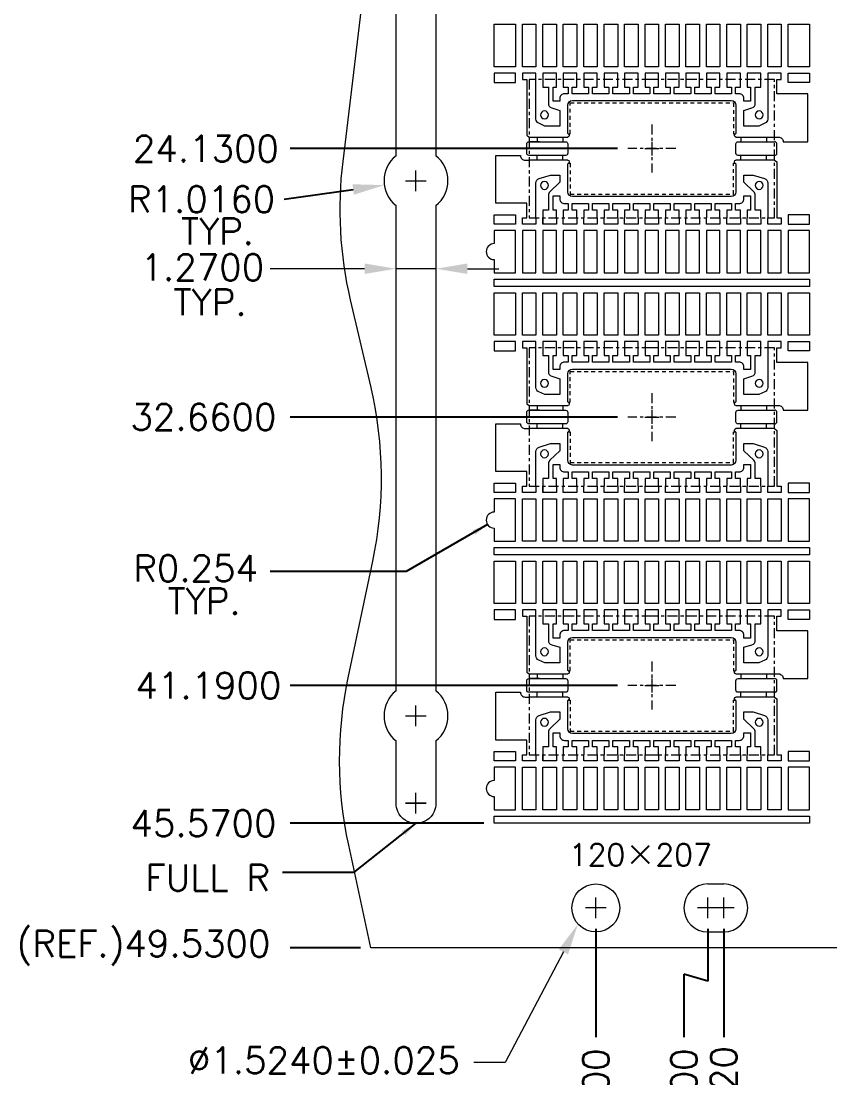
# Model space of a CAD drawing. Extents: x -116 to 0, y -11 to 99.
# Drawn here: x -108.38 to -82.67, y 32.88 to 66.46 of the extents above; entities that cross this region are included whole.
import ezdxf

# ---------------------------------------------------------------- set-up
doc = ezdxf.new("R2010")
doc.units = 0
for name, pattern in [('AM_ISO02W050', [7.5, 6, -1.5]), ('CENTER', [50.8, 31.75, -6.35, 6.35, -6.35]), ('HIDDEN2', [0.1875, 0.125, -0.0625])]:
    doc.linetypes.add(name, pattern=pattern)
doc.layers.get('0').update_dxf_attribs({"lineweight": 15})
for name, color, linetype, lineweight in [('AM_3', 6, 'AM_ISO02W050', 9), ('AM_4', 3, 'Continuous', 5), ('CEN', 1, 'CENTER', 13), ('OUTTER', 7, 'Continuous', 15), ('标注', 3, 'Continuous', 9)]:
    doc.layers.add(name, color=color, linetype=linetype, lineweight=lineweight)
doc.layers.add('DIM', color=3, linetype='Continuous')
doc.styles.add('SIMPLEX', font='SIMPLEX.SHX', dxfattribs={"height": 0.15})
doc.styles.get("Standard").update_dxf_attribs({"font": 'simplex.shx', "height": 0.8333})
doc.dimstyles.new('Copy of Standard', dxfattribs={"dimscale": 0, "dimtxt": 2.5, "dimasz": 2.5, "dimexe": 0.18, "dimexo": 0.0625, "dimgap": 0.09, "dimtad": 0, "dimtih": 1, "dimtoh": 1, "dimdec": 3, "dimlfac": 0.04, "dimzin": 0, "dimdsep": 46, "dimtxsty": 'Standard', "dimcen": 0.09, "dimadec": 0, "dimazin": 0, "dimtfac": 1, "dimtdec": 4, "dimtofl": 0, "dimtmove": 0, "dimatfit": 3, "dimfxl": 1, "dimtolj": 1, "dimtzin": 0, "dimarcsym": 0})
doc.dimstyles.get("Standard").update_dxf_attribs({"dimtxt": 0.8333, "dimasz": 1, "dimexe": 0.06, "dimexo": 0.333, "dimgap": 0.3, "dimtad": 0, "dimtoh": 1, "dimdec": 4, "dimrnd": 0.0005, "dimzin": 0, "dimdsep": 46, "dimtxsty": 'Standard', "dimcen": 0, "dimadec": 0, "dimazin": 0, "dimtfac": 1, "dimtdec": 3, "dimtofl": 0, "dimtmove": 0, "dimatfit": 3, "dimfxl": 1, "dimtolj": 1, "dimtzin": 0, "dimarcsym": 0})

# ---------------------------------------------------------------- blocks, each defined once
blk = doc.blocks.new('*D7')
at = {"layer": 'Defpoints', "color": 0, "lineweight": -3, "transparency": 16777216}
for p in [(2185.835, 1164.239), (2159.337, 1114.709), (2161.904, 1114.709)]:
    blk.add_point(p, dxfattribs=at)
at = {"layer": '标注', "color": 0, "lineweight": -2, "transparency": 16777216}
blk.add_line((2161.571, 1114.709), (2159.337, 1114.709), dxfattribs=at)
at = {"layer": '标注', "color": 0, "lineweight": 9, "transparency": 16777216, "insert": (2154.672, 1114.709), "char_height": 0.8333, "attachment_point": 5}
blk.add_mtext('\\A1;(REF.)49.5300', dxfattribs=at)
blk = doc.blocks.new('*D8')
at = {"layer": 'Defpoints', "color": 0, "lineweight": -3, "transparency": 16777216}
for p in [(2185.835, 1164.239), (2159.337, 1118.669), (2165.822, 1118.669)]:
    blk.add_point(p, dxfattribs=at)
at = {"layer": '标注', "color": 0, "lineweight": -2, "transparency": 16777216}
blk.add_line((2165.489, 1118.669), (2159.337, 1118.669), dxfattribs=at)
at = {"layer": '标注', "color": 0, "lineweight": 9, "transparency": 16777216, "insert": (2156.577, 1118.669), "char_height": 0.8333, "attachment_point": 5}
blk.add_mtext('\\A1;45.5700', dxfattribs=at)
blk = doc.blocks.new('*D9')
at = {"layer": 'Defpoints', "color": 0, "lineweight": -3, "transparency": 16777216}
for p in [(2185.835, 1164.239), (2159.337, 1123.049), (2170.073, 1123.049)]:
    blk.add_point(p, dxfattribs=at)
at = {"layer": '标注', "color": 0, "lineweight": -2, "transparency": 16777216}
blk.add_line((2169.74, 1123.049), (2159.337, 1123.049), dxfattribs=at)
at = {"layer": '标注', "color": 0, "lineweight": 9, "transparency": 16777216, "insert": (2156.735, 1123.049), "char_height": 0.8333, "attachment_point": 5}
blk.add_mtext('\\A1;41.1900', dxfattribs=at)
blk = doc.blocks.new('*D10')
at = {"layer": 'Defpoints', "color": 0, "lineweight": -3, "transparency": 16777216}
for p in [(2185.835, 1164.239), (2159.337, 1131.579), (2170.073, 1131.579)]:
    blk.add_point(p, dxfattribs=at)
at = {"layer": '标注', "color": 0, "lineweight": -2, "transparency": 16777216}
blk.add_line((2169.74, 1131.579), (2159.337, 1131.579), dxfattribs=at)
at = {"layer": '标注', "color": 0, "lineweight": 9, "transparency": 16777216, "insert": (2156.577, 1131.579), "char_height": 0.8333, "attachment_point": 5}
blk.add_mtext('\\A1;32.6600', dxfattribs=at)
blk = doc.blocks.new('*D11')
at = {"layer": 'Defpoints', "color": 0, "lineweight": -3, "transparency": 16777216}
for p in [(2185.835, 1164.239), (2159.337, 1140.109), (2170.073, 1140.109)]:
    blk.add_point(p, dxfattribs=at)
at = {"layer": '标注', "color": 0, "lineweight": -2, "transparency": 16777216}
blk.add_line((2169.74, 1140.109), (2159.337, 1140.109), dxfattribs=at)
at = {"layer": '标注', "color": 0, "lineweight": 9, "transparency": 16777216, "insert": (2156.656, 1140.109), "char_height": 0.8333, "attachment_point": 5}
blk.add_mtext('\\A1;24.1300', dxfattribs=at)
blk = doc.blocks.new('*D36')
at = {"layer": 'Defpoints', "color": 0, "lineweight": -3, "transparency": 16777216}
for p in [(2185.835, 1164.239), (2173.123, 1115.651), (2173.123, 1111.874)]:
    blk.add_point(p, dxfattribs=at)
at = {"layer": '标注', "color": 0, "lineweight": -2, "transparency": 16777216}
blk.add_line((2173.123, 1115.318), (2173.123, 1111.874), dxfattribs=at)
at = {"layer": '标注', "color": 0, "lineweight": 9, "transparency": 16777216, "insert": (2173.123, 1109.272), "char_height": 0.8333, "attachment_point": 5, "rotation": 90}
blk.add_mtext('\\A1;12.7120', dxfattribs=at)
blk = doc.blocks.new('*D37')
at = {"layer": 'Defpoints', "color": 0, "lineweight": -3, "transparency": 16777216}
for p in [(2185.835, 1164.239), (2172.615, 1115.651), (2171.854, 1111.874)]:
    blk.add_point(p, dxfattribs=at)
at = {"layer": '标注', "color": 0, "lineweight": -2, "transparency": 16777216}
for p, q in [((2172.615, 1115.318), (2172.615, 1113.651)), ((2172.615, 1113.651), (2171.854, 1113.874)), ((2171.854, 1113.874), (2171.854, 1111.874))]:
    blk.add_line(p, q, dxfattribs=at)
at = {"layer": '标注', "color": 0, "lineweight": 9, "transparency": 16777216, "insert": (2171.854, 1109.193), "char_height": 0.8333, "attachment_point": 5, "rotation": 90}
blk.add_mtext('\\A1;13.2200', dxfattribs=at)
blk = doc.blocks.new('*D38')
at = {"layer": 'Defpoints', "color": 0, "lineweight": -3, "transparency": 16777216}
for p in [(2185.835, 1164.239), (2169.055, 1115.651), (2169.055, 1111.874)]:
    blk.add_point(p, dxfattribs=at)
at = {"layer": '标注', "color": 0, "lineweight": -2, "transparency": 16777216}
blk.add_line((2169.055, 1115.318), (2169.055, 1111.874), dxfattribs=at)
at = {"layer": '标注', "color": 0, "lineweight": 9, "transparency": 16777216, "insert": (2169.055, 1109.193), "char_height": 0.8333, "attachment_point": 5, "rotation": 90}
blk.add_mtext('\\A1;16.7800', dxfattribs=at)
blk = doc.blocks.new('210X120单元')
at = {"color": 7, "lineweight": 15}
for p, q in [((56.495, -89.15), (56.495, -90.021)), ((61.695, -89), (56.645, -89)), ((61.845, -90.021), (61.845, -89.15)), ((56.495, -90.158), (55.27, -90.158)), ((56.545, -90.108), (56.545, -90.108)), ((61.795, -90.108), (61.795, -90.108)), ((63.07, -90.158), (61.845, -90.158)), ((55.27, -90.893), (55.908, -90.893)), ((55.908, -90.893), (56.495, -90.893)), ((56.545, -90.943), (56.545, -90.943)), ((61.795, -90.943), (61.795, -90.943)), ((61.845, -90.893), (63.07, -90.893)), ((63.07, -90.893), (63.07, -90.893)), ((56.495, -91.03), (56.495, -91.9)), ((61.845, -91.9), (61.845, -91.03)), ((56.645, -92.05), (61.695, -92.05))]:
    blk.add_line(p, q, dxfattribs=at)
for points in [[(55.485, -88.325), (55.485, -89.585, 0.298093), (55.575, -89.722), (55.771, -89.808), (56.245, -89.808), (56.245, -89.313), (55.985, -89.23, -0.327255), (55.88, -89.087), (55.88, -88.57), (55.705, -88.57), (55.705, -88.325)], [(56.135, -88.325), (56.135, -88.57), (56.03, -88.57), (56.03, -89.02), (56.244, -89.02), (56.244, -88.93, -0.414214), (56.394, -88.78), (56.505, -88.78), (56.505, -88.57), (56.355, -88.57), (56.355, -88.325)], [(61.985, -88.325), (61.985, -88.57), (61.835, -88.57), (61.835, -88.78), (61.946, -88.78, -0.414214), (62.096, -88.93), (62.096, -89.02), (62.31, -89.02), (62.31, -88.57), (62.205, -88.57), (62.205, -88.325)], [(62.635, -88.325), (62.635, -88.57), (62.46, -88.57), (62.46, -89.087, -0.327255), (62.355, -89.23), (62.095, -89.313), (62.095, -89.808), (62.569, -89.808), (62.765, -89.722, 0.298093), (62.855, -89.585), (62.855, -88.325)], [(55.27, -90.743), (56.425, -90.743, 0.414214), (56.495, -90.673), (56.495, -90.378, 0.414214), (56.425, -90.308), (55.27, -90.308)], [(63.07, -90.308), (61.915, -90.308, 0.414214), (61.845, -90.378), (61.845, -90.673, 0.414214), (61.915, -90.743), (63.075, -90.743)], [(55.705, -92.725), (55.705, -92.48), (55.88, -92.48), (55.88, -92.009, -0.204962), (55.926, -91.901), (56.245, -91.597), (56.245, -91.367), (55.946, -91.367), (55.59, -91.478, 0.327774), (55.485, -91.621), (55.485, -92.725)], [(62.855, -92.725), (62.855, -91.621, 0.327774), (62.75, -91.478), (62.394, -91.367), (62.095, -91.367), (62.095, -91.597), (62.413, -91.901, -0.204962), (62.46, -92.009), (62.46, -92.48), (62.635, -92.48), (62.635, -92.725)], [(56.355, -92.725), (56.355, -92.48), (56.505, -92.48), (56.505, -92.27), (56.394, -92.27, -0.414214), (56.244, -92.12), (56.244, -92.03), (56.03, -92.03), (56.03, -92.48), (56.135, -92.48), (56.135, -92.725)], [(62.205, -92.725), (62.205, -92.48), (62.31, -92.48), (62.31, -92.03), (62.096, -92.03), (62.096, -92.12, -0.414214), (61.946, -92.27), (61.835, -92.27), (61.835, -92.48), (61.985, -92.48), (61.985, -92.725)]]:
    blk.add_lwpolyline(points, format="xyb", dxfattribs=at)
for points in [[(56.785, -88.325), (56.785, -88.57), (56.635, -88.57), (56.635, -88.78), (57.155, -88.78), (57.155, -88.57), (57.005, -88.57), (57.005, -88.325)], [(57.435, -88.325), (57.435, -88.57), (57.285, -88.57), (57.285, -88.78), (57.805, -88.78), (57.805, -88.57), (57.655, -88.57), (57.655, -88.325)], [(58.085, -88.325), (58.085, -88.57), (57.935, -88.57), (57.935, -88.78), (58.455, -88.78), (58.455, -88.57), (58.305, -88.57), (58.305, -88.325)], [(58.735, -88.325), (58.735, -88.57), (58.585, -88.57), (58.585, -88.78), (59.105, -88.78), (59.105, -88.57), (58.955, -88.57), (58.955, -88.325)], [(59.385, -88.325), (59.385, -88.57), (59.235, -88.57), (59.235, -88.78), (59.755, -88.78), (59.755, -88.57), (59.605, -88.57), (59.605, -88.325)], [(60.035, -88.325), (60.035, -88.57), (59.885, -88.57), (59.885, -88.78), (60.405, -88.78), (60.405, -88.57), (60.255, -88.57), (60.255, -88.325)], [(60.685, -88.325), (60.685, -88.57), (60.535, -88.57), (60.535, -88.78), (61.055, -88.78), (61.055, -88.57), (60.905, -88.57), (60.905, -88.325)], [(61.335, -88.325), (61.335, -88.57), (61.185, -88.57), (61.185, -88.78), (61.705, -88.78), (61.705, -88.57), (61.555, -88.57), (61.555, -88.325)], [(62.74, -90.308), (63.07, -90.308)], [(62.74, -90.743), (63.07, -90.743)], [(57.005, -92.725), (57.005, -92.48), (57.155, -92.48), (57.155, -92.27), (56.635, -92.27), (56.635, -92.48), (56.785, -92.48), (56.785, -92.725)], [(57.655, -92.725), (57.655, -92.48), (57.805, -92.48), (57.805, -92.27), (57.285, -92.27), (57.285, -92.48), (57.435, -92.48), (57.435, -92.725)], [(58.305, -92.725), (58.305, -92.48), (58.455, -92.48), (58.455, -92.27), (57.935, -92.27), (57.935, -92.48), (58.085, -92.48), (58.085, -92.725)], [(58.955, -92.725), (58.955, -92.48), (59.105, -92.48), (59.105, -92.27), (58.585, -92.27), (58.585, -92.48), (58.735, -92.48), (58.735, -92.725)], [(59.605, -92.725), (59.605, -92.48), (59.755, -92.48), (59.755, -92.27), (59.235, -92.27), (59.235, -92.48), (59.385, -92.48), (59.385, -92.725)], [(60.255, -92.725), (60.255, -92.48), (60.405, -92.48), (60.405, -92.27), (59.885, -92.27), (59.885, -92.48), (60.035, -92.48), (60.035, -92.725)], [(60.905, -92.725), (60.905, -92.48), (61.055, -92.48), (61.055, -92.27), (60.535, -92.27), (60.535, -92.48), (60.685, -92.48), (60.685, -92.725)], [(61.555, -92.725), (61.555, -92.48), (61.705, -92.48), (61.705, -92.27), (61.185, -92.27), (61.185, -92.48), (61.335, -92.48), (61.335, -92.725)]]:
    blk.add_lwpolyline(points, dxfattribs=at)
at = {"color": 6, "linetype": 'HIDDEN2', "lineweight": 9}
for points in [[(61.829, -90.058), (61.77, -90.058), (61.77, -89.075), (56.57, -89.075), (56.57, -90.058), (56.511, -90.058)], [(61.829, -90.993), (61.77, -90.993), (61.77, -91.975), (56.57, -91.975), (56.57, -90.993), (56.511, -90.993)]]:
    blk.add_lwpolyline(points, dxfattribs=at)
at = {"color": 7, "lineweight": 15}
for centre in [(55.756, -89.455), (62.584, -89.455), (55.756, -91.695), (62.584, -91.695)]:
    blk.add_circle(centre, 0.125, dxfattribs=at)
for centre, radius, start, end in [((56.645, -89.15), 0.15, 90, 180), ((61.695, -89.15), 0.15, 360, 90), ((56.545, -90.021), 0.05, 180, 240), ((56.495, -90.108), 0.05, 270, 0), ((56.495, -90.108), 0.05, 360, 60), ((61.845, -90.108), 0.05, 120, 180), ((61.845, -90.108), 0.05, 180, 270), ((61.795, -90.021), 0.05, 300, 0), ((56.495, -90.943), 0.05, 0, 90), ((56.545, -91.03), 0.05, 120, 180), ((56.495, -90.943), 0.05, 300, 360), ((61.845, -90.943), 0.05, 90, 180), ((56.645, -91.9), 0.15, 180, 270), ((61.695, -91.9), 0.15, 270, 0)]:
    blk.add_arc(centre, radius, start, end, dxfattribs=at)
at = {"lineweight": 15}
for centre, start, end in [((61.845, -90.943), 180, 240), ((61.795, -91.03), 360, 60)]:
    blk.add_arc(centre, 0.05, start, end, dxfattribs=at)
at = {"layer": 'AM_3', "linetype": 'CENTER', "lineweight": 9, "ltscale": 0.01}
blk.add_lwpolyline([(59.17, -92.725), (55.27, -92.725), (55.27, -88.325), (59.17, -88.325), (63.07, -88.325), (63.07, -92.725)], close=True, dxfattribs=at)
at = {"layer": 'CEN', "color": 1, "lineweight": 9, "ltscale": 0.01}
for points in [[(59.17, -89.763), (59.17, -91.288)], [(58.408, -90.525), (59.932, -90.525)]]:
    blk.add_lwpolyline(points, dxfattribs=at)
at = {"layer": '标注', "color": 1, "lineweight": 9}
for points in [[(55.522, -90.158), (55.522, -90.308)], [(56.345, -90.158), (56.345, -90.308)], [(61.995, -90.158), (61.995, -90.308)], [(62.818, -90.158), (62.818, -90.308)], [(55.522, -90.893), (55.522, -90.743)], [(56.345, -90.893), (56.345, -90.743)], [(61.995, -90.893), (61.995, -90.743)], [(62.818, -90.893), (62.818, -90.743)]]:
    blk.add_lwpolyline(points, dxfattribs=at)
blk = doc.blocks.new('框架')
at = {"color": 7, "lineweight": 15}
for p, q in [((-4.115, 2.2), (-4.115, 2.4)), ((-4.115, 2.4), (-3.685, 2.4)), ((-3.685, 2.4), (-3.685, 2.2)), ((-3.465, 2.2), (-3.465, 2.4)), ((-3.465, 2.4), (-3.035, 2.4)), ((-3.035, 2.4), (-3.035, 2.2)), ((-2.815, 2.2), (-2.815, 2.4)), ((-2.815, 2.4), (-2.385, 2.4)), ((-2.385, 2.4), (-2.385, 2.2)), ((-2.165, 2.2), (-2.165, 2.4)), ((-2.165, 2.4), (-1.735, 2.4)), ((-1.735, 2.4), (-1.735, 2.2)), ((-1.515, 2.2), (-1.515, 2.4)), ((-1.515, 2.4), (-1.085, 2.4)), ((-1.085, 2.4), (-1.085, 2.2)), ((-0.865, 2.2), (-0.865, 2.4)), ((-0.865, 2.4), (-0.435, 2.4)), ((-0.435, 2.4), (-0.435, 2.2)), ((-0.215, 2.2), (-0.215, 2.4)), ((-0.215, 2.4), (0, 2.4)), ((0, 2.4), (0.215, 2.4)), ((0.215, 2.4), (0.215, 2.2)), ((0.435, 2.2), (0.435, 2.4)), ((0.435, 2.4), (0.865, 2.4)), ((0.865, 2.4), (0.865, 2.2)), ((1.085, 2.2), (1.085, 2.4)), ((1.085, 2.4), (1.515, 2.4)), ((1.515, 2.4), (1.515, 2.2)), ((1.735, 2.2), (1.735, 2.4)), ((1.735, 2.4), (2.165, 2.4)), ((2.165, 2.4), (2.165, 2.2)), ((2.385, 2.2), (2.385, 2.4)), ((2.385, 2.4), (2.815, 2.4)), ((2.815, 2.4), (2.815, 2.2)), ((3.035, 2.2), (3.035, 2.4)), ((3.035, 2.4), (3.465, 2.4)), ((3.465, 2.4), (3.465, 2.2)), ((3.685, 2.2), (3.685, 2.4)), ((3.685, 2.4), (4.115, 2.4)), ((4.115, 2.4), (4.115, 2.2)), ((-3.975, 2.2), (-4.115, 2.2)), ((-3.975, 1.736), (-3.975, 2.2)), ((4.115, 2.2), (3.975, 2.2)), ((3.975, 2.2), (3.975, 0.424)), ((-3.975, -0.424), (-3.975, -2.2)), ((3.975, -2.2), (3.975, -1.736)), ((-3.975, -2.2), (-4.115, -2.2)), ((-4.115, -2.2), (-4.115, -2.4)), ((-3.685, -2.4), (-3.685, -2.2)), ((-3.465, -2.2), (-3.465, -2.4)), ((-3.035, -2.4), (-3.035, -2.2)), ((-2.815, -2.2), (-2.815, -2.4)), ((-2.385, -2.4), (-2.385, -2.2)), ((-2.165, -2.2), (-2.165, -2.4)), ((-1.735, -2.4), (-1.735, -2.2)), ((-1.515, -2.2), (-1.515, -2.4)), ((-1.085, -2.4), (-1.085, -2.2)), ((-0.865, -2.2), (-0.865, -2.4)), ((-0.435, -2.4), (-0.435, -2.2)), ((-0.215, -2.2), (-0.215, -2.4)), ((0.215, -2.4), (0.215, -2.2)), ((0.435, -2.2), (0.435, -2.4)), ((0.865, -2.4), (0.865, -2.2)), ((1.085, -2.2), (1.085, -2.4)), ((1.515, -2.4), (1.515, -2.2)), ((1.735, -2.2), (1.735, -2.4)), ((2.165, -2.4), (2.165, -2.2)), ((2.385, -2.2), (2.385, -2.4)), ((2.815, -2.4), (2.815, -2.2)), ((3.035, -2.2), (3.035, -2.4)), ((3.465, -2.2), (3.465, -2.4)), ((3.465, -2.4), (3.465, -2.2)), ((3.685, -2.2), (3.685, -2.4)), ((4.115, -2.2), (3.975, -2.2)), ((4.115, -2.4), (4.115, -2.2)), ((-4.115, -2.4), (-3.685, -2.4)), ((-3.465, -2.4), (-3.035, -2.4)), ((-2.815, -2.4), (-2.385, -2.4)), ((-2.165, -2.4), (-1.735, -2.4)), ((-1.515, -2.4), (-1.085, -2.4)), ((-0.865, -2.4), (-0.435, -2.4)), ((-0.215, -2.4), (0, -2.4)), ((0, -2.4), (0.215, -2.4)), ((0.435, -2.4), (0.865, -2.4)), ((1.085, -2.4), (1.515, -2.4)), ((1.735, -2.4), (2.165, -2.4)), ((2.385, -2.4), (2.815, -2.4)), ((3.035, -2.4), (3.465, -2.4)), ((3.685, -2.4), (4.115, -2.4))]:
    blk.add_line(p, q, dxfattribs=at)
for points in [[(-5.013, 2.1), (-4.335, 2.1), (-4.335, 2.4), (-5.013, 2.4)], [(-5.013, -2.1), (-4.335, -2.1), (-4.335, -2.4), (-5.013, -2.4)]]:
    blk.add_lwpolyline(points, close=True)
at = {"lineweight": 15}
for points in [[(5.013, 2.1), (4.335, 2.1), (4.335, 2.4), (5.013, 2.4)], [(5.013, -2.1), (4.335, -2.1), (4.335, -2.4), (5.013, -2.4)]]:
    blk.add_lwpolyline(points, close=True, dxfattribs=at)
at = {"color": 7, "lineweight": 15}
for points in [[(-3.9, 0.368), (-4.025, 0.368, 0.414214), (-4.175, 0.218), (-4.175, 0.216), (-4.964, 0.216), (-4.964, 1.736), (-3.975, 1.736)], [(-3.9, -0.218), (-3.905, -0.218, -0.414214), (-3.975, -0.148), (-3.975, 0.148, -0.414214), (-3.905, 0.218), (-3.9, 0.218)], [(3.9, -0.218), (3.905, -0.218, 0.414214), (3.975, -0.148), (3.975, 0.148, 0.414214), (3.905, 0.218), (3.9, 0.218)], [(3.975, -1.736), (4.964, -1.736), (4.964, -0.216), (4.175, -0.216), (4.175, -0.218, -0.414214), (4.025, -0.368), (3.9, -0.368), (3.9, -0.368)]]:
    blk.add_lwpolyline(points, format="xyb", dxfattribs=at)
for points in [[(3.975, 0.424), (3.9, 0.368)], [(-3.9, -0.368), (-3.975, -0.424)]]:
    blk.add_lwpolyline(points, dxfattribs=at)
at = {"layer": 'CEN', "color": 1, "lineweight": 9, "ltscale": 0.01}
for points in [[(0, 0.762), (0, -0.762)], [(-0.762, 0), (0.762, 0)]]:
    blk.add_lwpolyline(points, dxfattribs=at)
at = {"color": 1, "lineweight": -3}
blk.add_blockref('210X120单元', (-59.17, 90.525), dxfattribs=at)
blk = doc.blocks.new('*D42')
at = {"layer": 'Defpoints', "color": 0, "lineweight": -3, "transparency": 16777216}
for p in [(2163.335, 1139.089), (2162.329, 1138.948)]:
    blk.add_point(p, dxfattribs=at)
at = {"layer": '标注', "color": 0, "lineweight": -2, "transparency": 16777216}
blk.add_line((2159.14, 1138.501), (2161.339, 1138.81), dxfattribs=at)
at = {"layer": '标注', "color": 0, "lineweight": -3, "transparency": 16777216}
blk.add_solid([(2161.362, 1138.645), (2161.315, 1138.975), (2162.329, 1138.948)], dxfattribs=at)
at = {"layer": '标注', "color": 0, "lineweight": -3, "transparency": 16777216, "insert": (2156.518, 1138.501), "char_height": 0.8333, "attachment_point": 5}
blk.add_mtext('\\A1;R1.0160', dxfattribs=at)

msp = doc.modelspace()

# ---------------------------------------------------------------- linework, layer by layer
for p, q in [((-86.54663, 39.04182), (-86.03863, 39.04182)), ((-86.54663, 37.51782), (-86.03863, 37.51782))]:
    msp.add_line(p, q)
at = {"lineweight": 13}
msp.add_line((-77.07394, 37.00982), (-92.96523, 37.00982), dxfattribs=at)
msp.add_lwpolyline([(-97.25741, 37.00982), (-97.96648, 40.27658, -0.10588135), (-97.98117, 45.5957), (-97.19797, 49.3027, 0.10980191), (-97.25591, 54.81388), (-97.90581, 57.59906, -0.08750982), (-98.14687, 62.00418), (-97.31529, 68.90599, 0.06114324), (-97.32218, 72.00049), (-97.96797, 77.16664, -0.09999765), (-97.59124, 82.1821), (-96.00761, 87.80982)], format="xyb", dxfattribs=at)
msp.add_lwpolyline([(-92.96523, 37.00982), (-97.25741, 37.00982)], dxfattribs=at)
msp.add_circle((-90.10663, 38.27982), 0.762)
for centre, start, end in [((-86.54663, 38.27982), 90, 270), ((-86.03863, 38.27982), 270, 90)]:
    msp.add_arc(centre, 0.762, start, end)
at = {"layer": 'AM_4'}
for p, q in [((-97.46163, 58.59215), (-100.46163, 58.59215)), ((-94.19163, 58.59215), (-93.19163, 58.59215))]:
    msp.add_line(p, q, dxfattribs=at)
for points in [[(-95.19163, 58.59215), (-96.46163, 58.59215)], [(-95.19163, 58.59215), (-96.46163, 58.59215)], [(-91.13862, 36.88479), (-92.99036, 33.36977), (-93.99036, 33.36977)]]:
    msp.add_lwpolyline(points, dxfattribs=at)
at = {"layer": 'CEN'}
for p, q in [((-88.32663, 62.6289), (-88.32663, 62.19075)), ((-88.54571, 62.40982), (-88.10756, 62.40982)), ((-95.82663, 61.06121), (-95.82663, 61.71843)), ((-96.15524, 61.38982), (-95.49802, 61.38982)), ((-88.32663, 54.0989), (-88.32663, 53.66075)), ((-88.54571, 53.87982), (-88.10756, 53.87982)), ((-88.54571, 45.34982), (-88.10756, 45.34982)), ((-88.32663, 45.5689), (-88.32663, 45.13075)), ((-95.82663, 44.05521), (-95.82663, 44.71243)), ((-96.15524, 44.38382), (-95.49802, 44.38382)), ((-95.82663, 41.27621), (-95.82663, 41.93344)), ((-95.82663, 41.27621), (-95.82663, 41.93344)), ((-95.49802, 41.60482), (-96.15524, 41.60482)), ((-96.15524, 41.60482), (-95.49802, 41.60482)), ((-90.10663, 37.95121), (-90.10663, 38.60844)), ((-86.54663, 37.95121), (-86.54663, 38.60844)), ((-86.03863, 37.95121), (-86.03863, 38.60844)), ((-89.77802, 38.27982), (-90.43524, 38.27982)), ((-86.21802, 38.27982), (-86.87524, 38.27982)), ((-85.71002, 38.27982), (-86.36724, 38.27982))]:
    msp.add_line(p, q, dxfattribs=at)
at = {"layer": 'Defpoints', "linetype": 'ByBlock'}
for p in [(-88.32663, 62.40982), (-88.32663, 62.40982), (-88.32663, 62.40982), (-88.32663, 62.40982), (-88.32663, 62.40982), (-88.32663, 62.40982), (-88.32663, 53.87982), (-88.32663, 53.87982), (-88.32663, 53.87982), (-88.32663, 53.87982), (-88.32663, 53.87982), (-88.32663, 53.87982), (-88.32663, 45.34982), (-88.32663, 45.34982), (-88.32663, 45.34982), (-88.32663, 45.34982), (-88.32663, 45.34982), (-88.32663, 45.34982), (-86.03863, 38.27982)]:
    msp.add_point(p, dxfattribs=at)
at = {"layer": 'DIM'}
for points in [[(-97.46163, 58.75882), (-97.46163, 58.42548), (-96.46163, 58.59215)], [(-94.19163, 58.75882), (-94.19163, 58.42548), (-95.19163, 58.59215)], [(-91.28608, 36.96247), (-90.67253, 37.76953), (-90.99116, 36.80711)]]:
    msp.add_solid(points, dxfattribs=at)
at = {"layer": 'OUTTER'}
for points in [[(-96.46163, 62.18294), (-96.46163, 77.60271, -0.48038448), (-96.46163, 79.18894), (-96.46163, 83.21482, -0.41421356), (-95.82663, 83.84982, -0.41421356), (-95.19163, 83.21482), (-95.19163, 79.18894, -0.48038449), (-95.19163, 77.60271), (-95.19163, 62.18294)], [(-95.19163, 43.59071), (-95.19163, 41.60482, -0.10714468), (-95.24863, 41.34187, -0.29402004), (-95.82663, 40.96982, -0.29402004), (-96.40463, 41.34187, -0.10714468), (-96.46163, 41.60482), (-96.46163, 43.59071)]]:
    msp.add_lwpolyline(points, format="xyb", dxfattribs=at)
for points in [[(-93.34013, 66.35982), (-92.66163, 66.35982), (-92.66163, 65.00982), (-93.34013, 65.00982)], [(-92.44163, 66.35982), (-92.01163, 66.35982), (-92.01163, 65.00982), (-92.44163, 65.00982)], [(-91.79163, 66.35982), (-91.36163, 66.35982), (-91.36163, 65.00982), (-91.79163, 65.00982)], [(-91.14163, 66.35982), (-90.71163, 66.35982), (-90.71163, 65.00982), (-91.14163, 65.00982)], [(-90.49163, 66.35982), (-90.06163, 66.35982), (-90.06163, 65.00982), (-90.49163, 65.00982)], [(-89.84163, 66.35982), (-89.41163, 66.35982), (-89.41163, 65.00982), (-89.84163, 65.00982)], [(-89.19163, 66.35982), (-88.76163, 66.35982), (-88.76163, 65.00982), (-89.19163, 65.00982)], [(-88.54163, 66.35982), (-88.11163, 66.35982), (-88.11163, 65.00982), (-88.54163, 65.00982)], [(-87.89163, 66.35982), (-87.46163, 66.35982), (-87.46163, 65.00982), (-87.89163, 65.00982)], [(-87.24163, 66.35982), (-86.81163, 66.35982), (-86.81163, 65.00982), (-87.24163, 65.00982)], [(-86.59163, 66.35982), (-86.16163, 66.35982), (-86.16163, 65.00982), (-86.59163, 65.00982)], [(-85.94163, 66.35982), (-85.51163, 66.35982), (-85.51163, 65.00982), (-85.94163, 65.00982)], [(-85.29163, 66.35982), (-84.86163, 66.35982), (-84.86163, 65.00982), (-85.29163, 65.00982)], [(-84.64163, 66.35982), (-84.21163, 66.35982), (-84.21163, 65.00982), (-84.64163, 65.00982)], [(-83.99163, 66.35982), (-83.31313, 66.35982), (-83.31313, 65.00982), (-83.99163, 65.00982)], [(-92.01163, 59.80982), (-92.44163, 59.80982), (-92.44163, 58.45982), (-92.01163, 58.45982)], [(-91.36163, 59.80982), (-91.79163, 59.80982), (-91.79163, 58.45982), (-91.36163, 58.45982)], [(-90.71163, 59.80982), (-91.14163, 59.80982), (-91.14163, 58.45982), (-90.71163, 58.45982)], [(-90.06163, 59.80982), (-90.49163, 59.80982), (-90.49163, 58.45982), (-90.06163, 58.45982)], [(-89.41163, 59.80982), (-89.84163, 59.80982), (-89.84163, 58.45982), (-89.41163, 58.45982)], [(-88.76163, 59.80982), (-89.19163, 59.80982), (-89.19163, 58.45982), (-88.76163, 58.45982)], [(-88.11163, 59.80982), (-88.54163, 59.80982), (-88.54163, 58.45982), (-88.11163, 58.45982)], [(-87.46163, 59.80982), (-87.89163, 59.80982), (-87.89163, 58.45982), (-87.46163, 58.45982)], [(-86.81163, 59.80982), (-87.24163, 59.80982), (-87.24163, 58.45982), (-86.81163, 58.45982)], [(-86.16163, 59.80982), (-86.59163, 59.80982), (-86.59163, 58.45982), (-86.16163, 58.45982)], [(-85.51163, 59.80982), (-85.94163, 59.80982), (-85.94163, 58.45982), (-85.51163, 58.45982)], [(-84.86163, 59.80982), (-85.29163, 59.80982), (-85.29163, 58.45982), (-84.86163, 58.45982)], [(-84.21163, 59.80982), (-84.64163, 59.80982), (-84.64163, 58.45982), (-84.21163, 58.45982)], [(-83.31313, 59.80982), (-83.99163, 59.80982), (-83.99163, 58.45982), (-83.31313, 58.45982)], [(-93.34013, 58.25982), (-83.31313, 58.25982), (-83.31313, 58.02982), (-93.34013, 58.02982)], [(-93.34013, 57.82982), (-92.66163, 57.82982), (-92.66163, 56.47982), (-93.34013, 56.47982)], [(-92.44163, 57.82982), (-92.01163, 57.82982), (-92.01163, 56.47982), (-92.44163, 56.47982)], [(-91.79163, 57.82982), (-91.36163, 57.82982), (-91.36163, 56.47982), (-91.79163, 56.47982)], [(-91.14163, 57.82982), (-90.71163, 57.82982), (-90.71163, 56.47982), (-91.14163, 56.47982)], [(-90.49163, 57.82982), (-90.06163, 57.82982), (-90.06163, 56.47982), (-90.49163, 56.47982)], [(-89.84163, 57.82982), (-89.41163, 57.82982), (-89.41163, 56.47982), (-89.84163, 56.47982)], [(-89.19163, 57.82982), (-88.76163, 57.82982), (-88.76163, 56.47982), (-89.19163, 56.47982)], [(-88.54163, 57.82982), (-88.11163, 57.82982), (-88.11163, 56.47982), (-88.54163, 56.47982)], [(-87.89163, 57.82982), (-87.46163, 57.82982), (-87.46163, 56.47982), (-87.89163, 56.47982)], [(-87.24163, 57.82982), (-86.81163, 57.82982), (-86.81163, 56.47982), (-87.24163, 56.47982)], [(-86.59163, 57.82982), (-86.16163, 57.82982), (-86.16163, 56.47982), (-86.59163, 56.47982)], [(-85.94163, 57.82982), (-85.51163, 57.82982), (-85.51163, 56.47982), (-85.94163, 56.47982)], [(-85.29163, 57.82982), (-84.86163, 57.82982), (-84.86163, 56.47982), (-85.29163, 56.47982)], [(-84.64163, 57.82982), (-84.21163, 57.82982), (-84.21163, 56.47982), (-84.64163, 56.47982)], [(-83.99163, 57.82982), (-83.31313, 57.82982), (-83.31313, 56.47982), (-83.99163, 56.47982)], [(-92.44163, 51.27982), (-92.01163, 51.27982), (-92.01163, 49.92982), (-92.44163, 49.92982)], [(-91.79163, 51.27982), (-91.36163, 51.27982), (-91.36163, 49.92982), (-91.79163, 49.92982)], [(-91.14163, 51.27982), (-90.71163, 51.27982), (-90.71163, 49.92982), (-91.14163, 49.92982)], [(-90.49163, 51.27982), (-90.06163, 51.27982), (-90.06163, 49.92982), (-90.49163, 49.92982)], [(-89.84163, 51.27982), (-89.41163, 51.27982), (-89.41163, 49.92982), (-89.84163, 49.92982)], [(-89.19163, 51.27982), (-88.76163, 51.27982), (-88.76163, 49.92982), (-89.19163, 49.92982)], [(-88.54163, 51.27982), (-88.11163, 51.27982), (-88.11163, 49.92982), (-88.54163, 49.92982)], [(-87.89163, 51.27982), (-87.46163, 51.27982), (-87.46163, 49.92982), (-87.89163, 49.92982)], [(-87.24163, 51.27982), (-86.81163, 51.27982), (-86.81163, 49.92982), (-87.24163, 49.92982)], [(-86.59163, 51.27982), (-86.16163, 51.27982), (-86.16163, 49.92982), (-86.59163, 49.92982)], [(-85.94163, 51.27982), (-85.51163, 51.27982), (-85.51163, 49.92982), (-85.94163, 49.92982)], [(-85.29163, 51.27982), (-84.86163, 51.27982), (-84.86163, 49.92982), (-85.29163, 49.92982)], [(-84.64163, 51.27982), (-84.21163, 51.27982), (-84.21163, 49.92982), (-84.64163, 49.92982)], [(-83.31313, 51.27982), (-83.99163, 51.27982), (-83.99163, 49.92982), (-83.31313, 49.92982)], [(-93.34013, 49.72982), (-83.31313, 49.72982), (-83.31313, 49.49982), (-93.34013, 49.49982)], [(-93.34013, 49.29982), (-92.66163, 49.29982), (-92.66163, 47.94982), (-93.34013, 47.94982)], [(-92.44163, 49.29982), (-92.01163, 49.29982), (-92.01163, 47.94982), (-92.44163, 47.94982)], [(-91.79163, 49.29982), (-91.36163, 49.29982), (-91.36163, 47.94982), (-91.79163, 47.94982)], [(-91.14163, 49.29982), (-90.71163, 49.29982), (-90.71163, 47.94982), (-91.14163, 47.94982)], [(-90.49163, 49.29982), (-90.06163, 49.29982), (-90.06163, 47.94982), (-90.49163, 47.94982)], [(-89.84163, 49.29982), (-89.41163, 49.29982), (-89.41163, 47.94982), (-89.84163, 47.94982)], [(-89.19163, 49.29982), (-88.76163, 49.29982), (-88.76163, 47.94982), (-89.19163, 47.94982)], [(-88.54163, 49.29982), (-88.11163, 49.29982), (-88.11163, 47.94982), (-88.54163, 47.94982)], [(-87.89163, 49.29982), (-87.46163, 49.29982), (-87.46163, 47.94982), (-87.89163, 47.94982)], [(-87.24163, 49.29982), (-86.81163, 49.29982), (-86.81163, 47.94982), (-87.24163, 47.94982)], [(-86.59163, 49.29982), (-86.16163, 49.29982), (-86.16163, 47.94982), (-86.59163, 47.94982)], [(-85.94163, 49.29982), (-85.51163, 49.29982), (-85.51163, 47.94982), (-85.94163, 47.94982)], [(-85.29163, 49.29982), (-84.86163, 49.29982), (-84.86163, 47.94982), (-85.29163, 47.94982)], [(-84.64163, 49.29982), (-84.21163, 49.29982), (-84.21163, 47.94982), (-84.64163, 47.94982)], [(-83.99163, 49.29982), (-83.31313, 49.29982), (-83.31313, 47.94982), (-83.99163, 47.94982)], [(-92.44163, 42.74982), (-92.01163, 42.74982), (-92.01163, 41.39982), (-92.44163, 41.39982)], [(-91.79163, 42.74982), (-91.36163, 42.74982), (-91.36163, 41.39982), (-91.79163, 41.39982)], [(-91.14163, 42.74982), (-90.71163, 42.74982), (-90.71163, 41.39982), (-91.14163, 41.39982)], [(-90.49163, 42.74982), (-90.06163, 42.74982), (-90.06163, 41.39982), (-90.49163, 41.39982)], [(-89.84163, 42.74982), (-89.41163, 42.74982), (-89.41163, 41.39982), (-89.84163, 41.39982)], [(-89.19163, 42.74982), (-88.76163, 42.74982), (-88.76163, 41.39982), (-89.19163, 41.39982)], [(-88.54163, 42.74982), (-88.11163, 42.74982), (-88.11163, 41.39982), (-88.54163, 41.39982)], [(-87.89163, 42.74982), (-87.46163, 42.74982), (-87.46163, 41.39982), (-87.89163, 41.39982)], [(-87.24163, 42.74982), (-86.81163, 42.74982), (-86.81163, 41.39982), (-87.24163, 41.39982)], [(-86.59163, 42.74982), (-86.16163, 42.74982), (-86.16163, 41.39982), (-86.59163, 41.39982)], [(-85.94163, 42.74982), (-85.51163, 42.74982), (-85.51163, 41.39982), (-85.94163, 41.39982)], [(-85.29163, 42.74982), (-84.86163, 42.74982), (-84.86163, 41.39982), (-85.29163, 41.39982)], [(-84.64163, 42.74982), (-84.21163, 42.74982), (-84.21163, 41.39982), (-84.64163, 41.39982)], [(-83.31313, 42.74982), (-83.99163, 42.74982), (-83.99163, 41.39982), (-83.31313, 41.39982)], [(-93.34013, 41.19982), (-83.31313, 41.19982), (-83.31313, 40.96982), (-93.34013, 40.96982)]]:
    msp.add_lwpolyline(points, close=True, dxfattribs=at)
for points in [[(-96.46163, 45.17694), (-96.46163, 60.59671)], [(-95.19163, 60.59671), (-95.19163, 45.17694)]]:
    msp.add_lwpolyline(points, dxfattribs=at)
for points in [[(-92.66163, 59.80982), (-93.34013, 59.80982), (-93.34013, 59.38882, 1), (-93.34013, 58.88082), (-93.34013, 58.45982), (-92.66163, 58.45982)], [(-92.66163, 51.27982), (-93.34013, 51.27982), (-93.34013, 50.85882, 1), (-93.34013, 50.35082), (-93.34013, 49.92982), (-92.66163, 49.92982)], [(-92.66163, 42.74982), (-93.34013, 42.74982), (-93.34013, 42.32882, 1), (-93.34013, 41.82082), (-93.34013, 41.39982), (-92.66163, 41.39982)]]:
    msp.add_lwpolyline(points, format="xyb", close=True, dxfattribs=at)
for centre, start, end in [((-95.82663, 61.38982), 128.682185, 231.317815), ((-95.82663, 61.38982), 308.682185, 51.317815), ((-95.82663, 44.38382), 128.682185, 231.317815), ((-95.82663, 44.38382), 308.682185, 51.317815)]:
    msp.add_arc(centre, 1.016, start, end, dxfattribs=at)

# ---------------------------------------------------------------- block references
at = {"layer": '标注', "lineweight": 9, "xscale": -1}
for p in [(-88.32663, 62.40982), (-88.32663, 45.34982)]:
    msp.add_blockref('框架', p, dxfattribs=at)
at = {"layer": '标注', "color": 0, "lineweight": 9, "xscale": -1}
msp.add_blockref('框架', (-88.32663, 53.87982), dxfattribs=at)

# ---------------------------------------------------------------- texts
at = {"layer": '标注', "lineweight": 9, "style": 'SIMPLEX'}
for p in [(-103.29968, 59.36701), (-103.53653, 57.11233), (-103.72569, 47.61203)]:
    msp.add_text('TYP.', height=0.833333, dxfattribs=at).set_placement(p)
at = {"layer": '标注', "lineweight": 9, "insert": (-102.61842, 58.63896), "char_height": 0.833333, "attachment_point": 5, "style": 'SIMPLEX'}
msp.add_mtext('\\A1;1.2700', dxfattribs=at)
at = {"layer": '标注', "lineweight": 9, "width": 7.7711061, "attachment_point": 6, "style": 'SIMPLEX'}
for s, insert, char_height in [('R0.254', (-100.85219, 49.07496), 0.833333), ('\\A1;120\\f宋体|b0|i0|c134|p2;×\\Fsimplex.shx|c134;207', (-86.41635, 39.96949), 0.7), ('\\A1;FULL R', (-100.46716, 39.24138), 0.833333), ('\\A1;%%C1.5240%%P0.025', (-94.4355, 33.44015), 0.8333333)]:
    msp.add_mtext(s, dxfattribs=dict(at, insert=insert, char_height=char_height))

# ---------------------------------------------------------------- dimensions: what is measured, and where the dimension line sits
at = {"layer": '标注', "lineweight": 9}
dim = msp.add_ordinate_dim(feature_location=(-97.25741, 37.00982), offset=(-2.56742, 0), dtype=0, origin=(-73.32663, 86.53982), text='(REF.)<>', dimstyle='Standard', override={"dimdec": 4}, dxfattribs=at)
dim.commit()
dim.dimension.update_dxf_attribs({"geometry": '*D7', "text_midpoint": (-104.48974, 37.00982), "insert": (-2259.16172, -1077.69949)})
for feature_location, offset, dtype, picture, middle in [((-93.34013, 40.96982), (-6.48471, 0), 0, '*D8', (-102.58506, 40.96982)), ((-89.08891, 53.87982), (-10.73593, 0), 0, '*D10', (-102.58506, 53.87982)), ((-89.08891, 62.40982), (-10.73593, 0), 0, '*D11', (-102.5057, 62.40982)), ((-89.08891, 45.34982), (-10.73593, 0), 0, '*D9', (-102.42633, 45.34982)), ((-90.10663, 37.95121), (0, -3.777), 1, '*D38', (-90.10663, 31.49336)), ((-86.54663, 37.95121), (-0.76158, -3.777), 1, '*D37', (-87.30822, 31.49336)), ((-86.03863, 37.95121), (0, -3.777), 1, '*D36', (-86.03863, 31.57272))]:
    dim = msp.add_ordinate_dim(feature_location=feature_location, offset=offset, dtype=dtype, origin=(-73.32663, 86.53982), dimstyle='Standard', override={"dimdec": 4}, dxfattribs=at)
    dim.commit()
    dim.dimension.update_dxf_attribs({"geometry": picture, "text_midpoint": middle, "insert": (-2259.16172, -1077.69949)})
at = {"layer": '标注', "lineweight": -3}
dim = msp.add_radius_dim(center=(-95.82663, 61.38982), mpoint=(-96.8328, 61.24884), dimstyle='Standard', dxfattribs=at)
dim.commit()
dim.dimension.update_dxf_attribs({"geometry": '*D42', "text_midpoint": (-100.02197, 60.80199), "dimtype": 132, "insert": (-2259.16172, -1077.69949)})

# ---------------------------------------------------------------- leaders
at = {"layer": 'AM_4'}
for points in [[(-93.55068, 50.46275), (-96.13627, 48.96995), (-100.46163, 48.96995)], [(-95.82663, 40.96982), (-97.81483, 39.40589), (-100.06647, 39.40589)]]:
    msp.add_leader(points, dimstyle='Copy of Standard', override={"dimscale": 1, "dimasz": 0.5, "dimtdec": 3}, dxfattribs=at)

doc.saveas('drawing.dxf')
